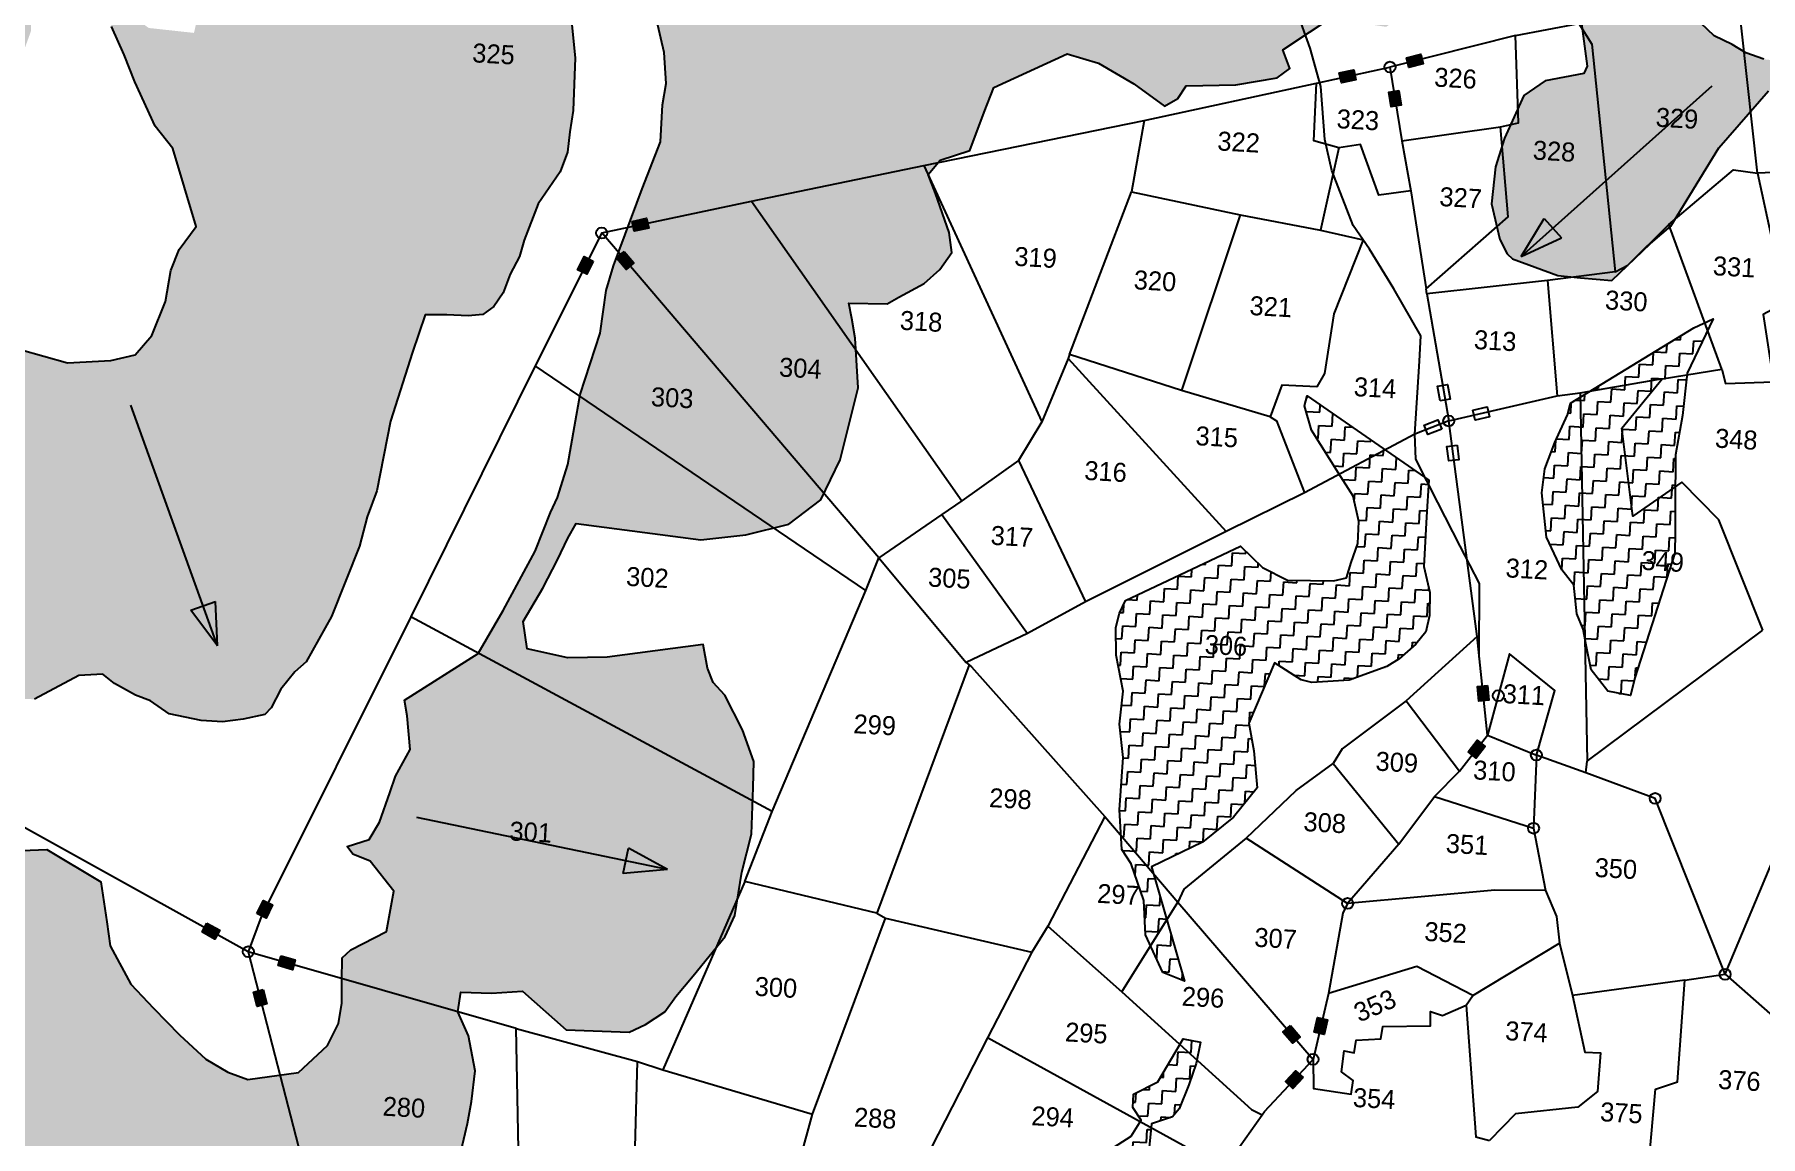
# Model space of a CAD drawing. Header units: metres. Extents: x 284570 to 287176, y 2012665 to 2015723.
# Drawn here: x 285456 to 286291, y 2014600 to 2015133 of the extents above; entities that cross this region are included whole.
import ezdxf
from ezdxf.enums import TextEntityAlignment as Align

# ---------------------------------------------------------------- set-up
doc = ezdxf.new("R2010")
doc.units = ezdxf.units.M
doc.header["$MEASUREMENT"] = 0
for name, color, linetype in [('LINE_WATER', 4, 'Continuous'), ('POLY_HATCH', 12, 'Continuous'), ('POLY_PARCEL', 6, 'Continuous'), ('SYM_ARROW', 1, 'Continuous'), ('SYM_STONE', 1, 'Continuous'), ('TEXT_PARCEL', 7, 'Continuous')]:
    doc.layers.add(name, color=color, linetype=linetype)
doc.styles.add('TEXT_MAP', font='')
doc.styles.get('TEXT_MAP').set_extended_font_data('Kruti Dev 050')
pattern_1 = [(0, (284403.845, 2012089.4384), (6.487765, 6.487765), [6.487765, -6.487765]), (90, (284410.333, 2012089.4384), (-6.487765, 6.487765), [6.487765, -6.487765])]

# ---------------------------------------------------------------- blocks, each defined once
blk = doc.blocks.new('STONE')
blk.add_circle((0, 0), 0.851)
blk = doc.blocks.new('STONESQUARE')
blk.add_lwpolyline([(-0.7, 0.48), (0.7, 0.48), (0.7, -0.48), (-0.7, -0.48)], close=True)
blk = doc.blocks.new('STONESQUAREFILLED')
blk.add_hatch(color=256).paths.add_polyline_path([(0.7, -0.48), (0.7, 0.48), (-0.7, 0.48), (-0.7, -0.48)])
blk.add_lwpolyline([(-0.7, 0.48), (0.7, 0.48), (0.7, -0.48), (-0.7, -0.48)], close=True)
blk = doc.blocks.new('ARROWASPECT')
h = blk.add_hatch(color=256)
h.paths.add_polyline_path([(2.85, -2.85), (3.72, -1.98), (0, 0)])
h.paths.add_polyline_path([(0, 0), (1.98, -3.72), (2.85, -2.85)])
for points in [[(0, 0), (17.15, -17.15)], [(0, 0), (1.98, -3.72)], [(0, 0), (3.72, -1.98)], [(3.72, -1.98), (1.98, -3.72)]]:
    blk.add_lwpolyline(points)
blk = doc.blocks.new('6521')
at = {"layer": 'POLY_HATCH'}
h = blk.add_hatch(dxfattribs=at)
h.set_pattern_fill('ZIGZAG', color=256, scale=51.90212, style=0)
h.set_pattern_definition(pattern_1)
h.paths.add_polyline_path([(285444.81, 2014803.69), (285450.69, 2014799.57), (285461.28, 2014794.28), (285468.92, 2014791.93), (285478.34, 2014786.05), (285494.22, 2014783.7), (285504.8, 2014783.7), (285514.8, 2014785.46), (285525.39, 2014788.4), (285528.33, 2014791.93), (285532.45, 2014801.33), (285538.92, 2014810.15), (285544.21, 2014815.44), (285555.39, 2014838.37), (285567.15, 2014873.63), (285570.09, 2014888.33), (285574.21, 2014901.26), (285578.92, 2014935.94), (285587.8, 2014970.29), (285593.09, 2014989.1), (285603.68, 2014989.69), (285614.27, 2014989.69), (285621.32, 2014990.87), (285626.62, 2014994.98), (285630.74, 2015002.04), (285633.68, 2015011.44), (285637.79, 2015020.26), (285639.56, 2015028.49), (285645.44, 2015046.71), (285655.45, 2015062.9), (285658.39, 2015072.89), (285658.98, 2015082.88), (285660.15, 2015093.46), (285659.57, 2015119.33), (285656.62, 2015138.72), (285646.63, 2015154.59), (285623.69, 2015173.99), (285591.92, 2015188.1), (285574.28, 2015192.21), (285556.04, 2015195.74), (285566.63, 2015209.53), (285571.33, 2015216), (285573.1, 2015221.29), (285578.39, 2015243.04), (285577.8, 2015248.91), (285573.1, 2015255.38), (285561.92, 2015265.96), (285537.22, 2015267.72), (285527.81, 2015270.07), (285530.16, 2015276.54), (285535.45, 2015283.59), (285539.57, 2015288.3), (285544.86, 2015297.11), (285546.04, 2015304.76), (285546.04, 2015312.98), (285546.63, 2015324.15), (285541.92, 2015332.38), (285522.95, 2015345.54), (285474.17, 2015304.51), (285477.65, 2015295.06), (285477.06, 2015286.83), (285476.47, 2015277.42), (285472.94, 2015252.15), (285473.53, 2015222.17), (285478.24, 2015220.99), (285485.88, 2015218.06), (285498.24, 2015208.06), (285502.35, 2015198.07), (285503.53, 2015186.31), (285505.29, 2015176.32), (285507.65, 2015159.28), (285501.76, 2015149.28), (285488.82, 2015150.46), (285476.47, 2015147.52), (285471.77, 2015121.07), (285449.42, 2015122.24), (285441.18, 2015127.53), (285434.12, 2015143.99), (285427.65, 2015157.51), (285427.06, 2015167.5), (285427.06, 2015173.38), (285428.24, 2015179.85), (285431.11, 2015201.51), (285426.4, 2015216.2), (285419.35, 2015227.96), (285414.05, 2015233.25), (285388.17, 2015209.74), (285377.58, 2015199.75), (285367, 2015187.4), (285357, 2015165.07), (285351.12, 2015150.96), (285345.23, 2015131.56), (285324.06, 2015109.81), (285304.06, 2015102.76), (285268.77, 2015102.17), (285277.59, 2015072.78), (285290.53, 2015055.73), (285305.24, 2015046.92), (285322.88, 2015045.74), (285331.71, 2015046.33), (285348.18, 2015046.92), (285361.7, 2015046.92), (285370.53, 2015053.97), (285379.35, 2015072.19), (285380.53, 2015083.95), (285384.06, 2015089.24), (285386.41, 2015099.82), (285391.7, 2015117.45), (285390.53, 2015135.09), (285388.17, 2015152.13), (285393.47, 2015155.07), (285398.17, 2015158.6), (285402.29, 2015165.07), (285403.47, 2015174.47), (285403.47, 2015183.88), (285404.64, 2015193.28), (285411.11, 2015193.87), (285415.82, 2015189.75), (285415.23, 2015176.23), (285416.99, 2015163.89), (285420.52, 2015148.61), (285431.13, 2015121.91), (285438.18, 2015108.39), (285444.07, 2015095.45), (285455.24, 2015074.29), (285464.65, 2015063.71), (285478.18, 2015026.09), (285470.53, 2015014.34), (285467, 2015003.76), (285465.24, 2014988.48), (285459.36, 2014971.43), (285451.71, 2014961.44), (285439.95, 2014957.91), (285418.77, 2014955.56), (285395.25, 2014960.85), (285375.25, 2014966.14), (285353.48, 2014968.49), (285308.64, 2014965.56), (285291.58, 2014956.75), (285286.88, 2014950.87), (285279.82, 2014947.34), (285269.23, 2014949.69), (285259.82, 2014952.04), (285232.76, 2014956.16), (285206.88, 2014959.69), (285198.06, 2014964.39), (285190.41, 2014971.44), (285173.94, 2014993.19), (285156.89, 2015007.89), (285152.77, 2015021.99), (285153.2, 2015039.02), (285145.17, 2015033.83), (285120.53, 2015020.42), (285005.59, 2014971), (284996.22, 2014942.67), (284987.84, 2014915.29), (284985.56, 2014903.88), (284987.84, 2014884.87), (284993.17, 2014873.46), (285007.63, 2014855.21), (285014.94, 2014846.45), (285014.48, 2014841.39), (285020, 2014835.41), (285032.9, 2014828.96), (285049.01, 2014824.82), (285057.3, 2014822.52), (285049.93, 2014788.01), (285039.8, 2014789.39), (285026.45, 2014792.15), (285014.02, 2014798.59), (285002.97, 2014804.12), (284985.93, 2014810.1), (284972.58, 2014819.3), (284960.61, 2014830.34), (284956.46, 2014838.63), (284953.24, 2014847.37), (284943.57, 2014857.95), (284938.97, 2014869), (284928.38, 2014892), (284928.24, 2014912.9), (284928.24, 2014921.64), (284927.78, 2014929), (284931, 2014935.91), (284933.68, 2014941.89), (284877.69, 2014919.34), (284875.75, 2014901.4), (284859.18, 2014867.35), (284851.81, 2014860.44), (284856.87, 2014852.62), (284862.86, 2014843.42), (284873.45, 2014825.93), (284879.43, 2014813.51), (284902.97, 2014796.24), (284917.71, 2014786.12), (284955.92, 2014765.87), (284972.96, 2014764.03), (285001.97, 2014765.87), (285023.15, 2014770.47), (285031.89, 2014770.93), (284992.76, 2014740.56), (284983.55, 2014730.44), (284972.04, 2014727.22), (284959.15, 2014719.86), (284940.27, 2014709.28), (284929.68, 2014707.89), (284914.94, 2014707.89), (284906.66, 2014713.42), (284899.29, 2014715.72), (284893.76, 2014718.02), (284886.4, 2014726.76), (284881.33, 2014736.42), (284875.81, 2014743.79), (284869.82, 2014757.13), (284868.44, 2014768.17), (284867.98, 2014778.76), (284855.09, 2014788.42), (284830.68, 2014805.44), (284822.86, 2014809.58), (284820.55, 2014814.65), (284820.55, 2014823.85), (284812.27, 2014833.05), (284798.91, 2014848.24), (284795.23, 2014861.12), (284784.64, 2014873.54), (284780.68, 2014880.19), (284733.55, 2014860.41), (284732.91, 2014848.7), (284734.29, 2014836.28), (284746.72, 2014816.03), (284760.08, 2014798.55), (284771.59, 2014789.8), (284776.19, 2014774.16), (284788.62, 2014768.18), (284815.33, 2014758.51), (284825.46, 2014757.13), (284834.21, 2014757.59), (284855.39, 2014760.81), (284865.06, 2014738.73), (284867.36, 2014732.75), (284864.6, 2014723.08), (284860.45, 2014718.48), (284853.09, 2014710.66), (284849.4, 2014706.98), (284850.32, 2014686.73), (284856.31, 2014672.93), (284873.34, 2014649), (284889.92, 2014638.42), (284914.94, 2014637.31), (284925.53, 2014640.07), (284940.26, 2014642.83), (284955.45, 2014648.81), (284966.5, 2014658.01), (284974.33, 2014664.92), (284981.7, 2014672.74), (284991.37, 2014681.02), (284999.2, 2014689.76), (284989.99, 2014661.7), (284981.7, 2014640.99), (284983.54, 2014627.19), (284980.32, 2014611.54), (284979.4, 2014601.88), (284985.84, 2014592.22), (284988.14, 2014580.71), (284988.61, 2014565.99), (284989.99, 2014558.17), (284996.89, 2014552.64), (285019.45, 2014549.42), (285029.12, 2014550.34), (285039.25, 2014550.34), (285049.72, 2014564.47), (285077.74, 2014566.96), (285111.37, 2014565.72), (285107.63, 2014553.89), (285104.52, 2014547.05), (285116.35, 2014553.27), (285125.07, 2014561.36), (285129.43, 2014567.58), (285131.92, 2014578.16), (285124.45, 2014578.78), (285108.88, 2014578.16), (285097.05, 2014578.78), (285075.88, 2014581.9), (285057.2, 2014591.85), (285034.78, 2014611.77), (285024.19, 2014629.81), (285024.82, 2014639.77), (285023.57, 2014651.59), (285029.17, 2014661.55), (285034.78, 2014667.15), (285073.28, 2014672.98), (285093.83, 2014665.51), (285118.74, 2014660.53), (285136.18, 2014662.4), (285156.73, 2014667.38), (285169.8, 2014671.73), (285179.14, 2014678.58), (285190.35, 2014687.29), (285200.31, 2014695.38), (285209.03, 2014702.23), (285219.62, 2014711.56), (285216.71, 2014687.46), (285216.28, 2014674.25), (285214.63, 2014651.38), (285214.63, 2014637.32), (285214.63, 2014629.64), (285220.18, 2014616.43), (285238.94, 2014599.38), (285255.58, 2014579.77), (285272.64, 2014563.14), (285305.49, 2014564), (285351.13, 2014586.16), (285380.98, 2014616), (285395.06, 2014633.48), (285398.05, 2014593.84), (285398.47, 2014578.49), (285401.88, 2014567.83), (285405.72, 2014545.67), (285430.46, 2014511.14), (285456.77, 2014503.03), (285474.69, 2014506.76), (285495.59, 2014509.75), (285505.29, 2014511.99), (285503.05, 2014501.54), (285496.34, 2014481.4), (285491.86, 2014456.78), (285497.08, 2014434.41), (285504.55, 2014420.23), (285521.72, 2014400.84), (285532.17, 2014395.62), (285532.17, 2014382.19), (285525.98, 2014376.01), (285513.51, 2014370.25), (285501.56, 2014369.51), (285493.35, 2014368.76), (285477.68, 2014372.49), (285467.22, 2014390.39), (285462, 2014400.09), (285460.51, 2014412.03), (285458.27, 2014421.72), (285455.28, 2014426.2), (285449.31, 2014451.56), (285446.32, 2014466.48), (285418.71, 2014477.67), (285381.38, 2014486.62), (285369.44, 2014495.57), (285362.72, 2014513.48), (285361.23, 2014528.4), (285362.72, 2014535.11), (285362.72, 2014541.08), (285362.72, 2014548.54), (285356.75, 2014545.55), (285353.76, 2014532.87), (285353.02, 2014524.67), (285353.02, 2014516.46), (285353.41, 2014496.69), (285353.82, 2014488.07), (285355.47, 2014481.09), (285346.02, 2014475.76), (285334.53, 2014472.48), (285324.26, 2014479.04), (285312.36, 2014499.15), (285302.1, 2014517.2), (285295.12, 2014534.84), (285272.95, 2014522.12), (285254.06, 2014518.84), (285240.1, 2014519.66), (285219.98, 2014523.35), (285208.08, 2014534.43), (285196.17, 2014558.64), (285191.66, 2014582.43), (285169.49, 2014581.2), (285156.35, 2014570.13), (285153.31, 2014556.85), (285148.26, 2014554.09), (285145.04, 2014527.47), (285141.83, 2014503.14), (285144.58, 2014479.73), (285146.42, 2014470.09), (285158.82, 2014465.95), (285171.23, 2014441.62), (285174.9, 2014431.07), (285167.72, 2014414.84), (285161.75, 2014407.04), (285160.83, 2014401.99), (285163.13, 2014395.1), (285168.64, 2014387.76), (285192.07, 2014378.58), (285203.1, 2014379.95), (285214.12, 2014383.63), (285221.01, 2014388.22), (285227.9, 2014395.1), (285235.71, 2014401.99), (285244.44, 2014410.71), (285250.87, 2014420.35), (285258.68, 2014445.6), (285293.59, 2014473.14), (285298.18, 2014435.04), (285303.24, 2014428.61), (285304.62, 2014421.27), (285313.34, 2014404.74), (285324.83, 2014386.38), (285351.47, 2014367.56), (285360.2, 2014368.02), (285377.2, 2014374.9), (285384.55, 2014379.03), (285399.25, 2014388.68), (285415.78, 2014402.91), (285423.75, 2014410.22), (285426.96, 2014390.02), (285431.56, 2014370.28), (285436.15, 2014361.56), (285439.83, 2014341.82), (285443.04, 2014335.85), (285452.69, 2014329.88), (285473.82, 2014328.5), (285482.55, 2014322.08), (285493.22, 2014324.22), (285515.27, 2014328.35), (285512.06, 2014312.74), (285507.46, 2014301.73), (285502.41, 2014293), (285502.87, 2014279.69), (285506.54, 2014259.95), (285502.41, 2014249.39), (285509.76, 2014248.02), (285529.05, 2014233.79), (285546.97, 2014223.69), (285563.57, 2014207.48), (285575.97, 2014204.73), (285584.7, 2014194.63), (285600.32, 2014193.25), (285602.16, 2014198.76), (285585.62, 2014209.32), (285598.94, 2014235.95), (285605.83, 2014233.65), (285624.66, 2014218.96), (285620.07, 2014240.08), (285618.69, 2014251.1), (285616.4, 2014261.19), (285611.8, 2014269), (285604.91, 2014278.64), (285594.35, 2014293.79), (285587.46, 2014311.69), (285583.78, 2014333.73), (285584.24, 2014345.66), (285582.86, 2014360.35), (285570.43, 2014364.34), (285558.94, 2014371.68), (285555.27, 2014375.36), (285559.86, 2014390.05), (285577.78, 2014391.88), (285597.53, 2014399.69), (285601.2, 2014405.65), (285586.04, 2014420.34), (285589.26, 2014429.07), (285574.1, 2014436.41), (285565.83, 2014442.38), (285562.62, 2014448.81), (285561.24, 2014452.48), (285552.51, 2014454.77), (285545.62, 2014457.99), (285542.86, 2014478.19), (285540.57, 2014489.2), (285538.73, 2014501.6), (285539.65, 2014506.19), (285538.71, 2014533.54), (285546.52, 2014540.43), (285552.49, 2014545.93), (285556.62, 2014550.53), (285573.16, 2014546.85), (285593.37, 2014548.69), (285619.1, 2014554.66), (285632.88, 2014574.86), (285636.09, 2014593.22), (285637.47, 2014604.24), (285638.39, 2014619.38), (285634.25, 2014636.37), (285628.28, 2014647.85), (285629.2, 2014657.49), (285644.36, 2014657.95), (285659.52, 2014659.78), (285682.03, 2014641.88), (285712.96, 2014642.57), (285720.77, 2014646.7), (285729.96, 2014653.58), (285735.01, 2014661.39), (285742.82, 2014671.95), (285757.52, 2014692.15), (285761.66, 2014702.7), (285763.95, 2014724.28), (285767.63, 2014743.1), (285767.17, 2014766.05), (285766.71, 2014778.91), (285760.28, 2014794.06), (285750.63, 2014810.58), (285744.66, 2014816.55), (285741.44, 2014823.44), (285738.69, 2014834.91), (285691.84, 2014826.03), (285672.54, 2014824.65), (285652.33, 2014827.86), (285649.57, 2014841.18), (285658.3, 2014858.16), (285664.73, 2014872.39), (285669.33, 2014883.41), (285673, 2014890.76), (285734.59, 2014886.16), (285756.64, 2014889.83), (285777.31, 2014896.26), (285792.47, 2014909.11), (285800.74, 2014929.31), (285807.63, 2014965.12), (285804.87, 2014989.45), (285802.57, 2014999.09), (285800.74, 2015006.43), (285819.65, 2015007.16), (285825.16, 2015010.83), (285837.11, 2015018.18), (285844.46, 2015025.52), (285849.97, 2015034.25), (285848.13, 2015043.89), (285840.32, 2015062.71), (285836.19, 2015071.89), (285841.7, 2015079.23), (285855.94, 2015084.74), (285861.91, 2015104.02), (285866.05, 2015116.42), (285901.05, 2015134.83), (285916.67, 2015131.15), (285934.58, 2015121.97), (285950.2, 2015111.87), (285956.63, 2015116), (285960.31, 2015122.43), (285984.65, 2015124.27), (286004.87, 2015128.86), (286010.84, 2015133.91), (286006.84, 2015142.73), (286032.1, 2015161.55), (286046.8, 2015157.88), (286056.91, 2015156.96), (286062.42, 2015161.09), (286072.53, 2015162.01), (286086.31, 2015162.93), (286096.42, 2015175.33), (286138.3, 2015184.95), (286147.49, 2015176.69), (286150.71, 2015174.85), (286156.68, 2015143.18), (286155.3, 2015139.5), (286136.47, 2015134.91), (286126.36, 2015127.11), (286118.09, 2015105.53), (286114.42, 2015091.3), (286113.5, 2015072.94), (286118.52, 2015055.67), (286122.65, 2015048.78), (286125.41, 2015046.49), (286148.05, 2015039.68), (286159.22, 2015039.15), (286174.64, 2015038.62), (286192.68, 2015057.92), (286202.25, 2015066.95), (286223.53, 2015106.81), (286246.39, 2015136.04), (286258.09, 2015139.23), (286266.6, 2015149.33), (286274.58, 2015157.3), (286284.15, 2015162.62), (286295.32, 2015165.81), (286279.36, 2015169.53), (286268.2, 2015166.34), (286262.35, 2015159.43), (286257.03, 2015154.11), (286252.24, 2015150.92), (286243.2, 2015151.46), (286234.16, 2015154.11), (286227.25, 2015157.83), (286218.21, 2015161.55), (286211.29, 2015167.4), (286207.57, 2015172.18), (286206.51, 2015192.38), (286189.49, 2015189.72), (286176.19, 2015192.38), (286161.84, 2015197.16), (286145.88, 2015204.07), (286139.5, 2015213.1), (286134.18, 2015232.77), (286108.66, 2015239.68), (286082.07, 2015241.8), (286073.56, 2015248.18), (286073.02, 2015252.43), (286062.25, 2015266.61), (286060.65, 2015279.37), (286059.05, 2015292.65), (286064.37, 2015303.28), (286064.9, 2015309.66), (286055.86, 2015348.46), (286028.21, 2015354.83), (286012.79, 2015362.81), (286001.09, 2015369.71), (285994.17, 2015384.06), (285990.45, 2015398.41), (285990.98, 2015414.89), (285989.92, 2015423.92), (285970.14, 2015444.92), (285971.2, 2015452.89), (285973.86, 2015465.64), (285978.12, 2015471.49), (285985.56, 2015476.27), (286000.45, 2015491.15), (285996.2, 2015506.04), (285987.16, 2015524.64), (285979.74, 2015540.69), (285843.15, 2015500.6), (285812.19, 2015478.3), (285814.94, 2015474.22), (285812, 2015465.99), (285799.65, 2015445.42), (285776.71, 2015411.33), (285752.01, 2015385.46), (285714.85, 2015356.97), (285710.73, 2015345.21), (285720.73, 2015339.33), (285722.5, 2015315.23), (285717.2, 2015309.94), (285725.44, 2015304.65), (285720.15, 2015285.84), (285712.5, 2015283.49), (285699.56, 2015288.2), (285684.85, 2015293.49), (285678.38, 2015289.96), (285664.27, 2015270.56), (285651.92, 2015251.75), (285647.8, 2015238.23), (285646.11, 2015212.06), (285656.11, 2015199.72), (285663.75, 2015183.85), (285677.28, 2015176.21), (285692.57, 2015155.04), (285698.46, 2015140.35), (285703.16, 2015124.48), (285704.93, 2015109.2), (285703.75, 2015098.62), (285703.75, 2015080.39), (285696.1, 2015056.88), (285684.23, 2015018.31), (285681.29, 2015005.97), (285679.53, 2014984.81), (285671.29, 2014954.24), (285669.53, 2014938.37), (285667.17, 2014919.56), (285663.06, 2014903.11), (285660.12, 2014895.46), (285653.65, 2014876.07), (285639.53, 2014846.09), (285628.35, 2014824.34), (285593.52, 2014799.31), (285595.29, 2014791.66), (285597.64, 2014775.21), (285591.17, 2014761.69), (285588.82, 2014753.46), (285584.7, 2014738.76), (285580, 2014729.95), (285569.41, 2014725.83), (285572.35, 2014722.3), (285581.17, 2014719.37), (285593.52, 2014705.26), (285591.17, 2014685.27), (285574.11, 2014675.28), (285570, 2014671.17), (285570.59, 2014660), (285571.17, 2014648.83), (285570, 2014638.84), (285565.29, 2014627.67), (285551.76, 2014613.56), (285527.06, 2014608.86), (285517.06, 2014611.8), (285505.88, 2014617.68), (285492.36, 2014628.84), (285478.83, 2014641.19), (285467.06, 2014652.36), (285455.89, 2014670.58), (285453.54, 2014682.33), (285449.42, 2014701.73), (285422.09, 2014716.12), (285397.38, 2014713.77), (285373.85, 2014712.59), (285344.45, 2014717.3), (285333.27, 2014722.59), (285326.8, 2014730.23), (285304.45, 2014757.86), (285296.21, 2014764.32), (285276.8, 2014791.95), (285274.45, 2014806.06), (285278.57, 2014812.52), (285282.69, 2014819.57), (285278.57, 2014822.51), (285265.63, 2014817.22), (285249.75, 2014813.11), (285237.39, 2014806.06), (285213.87, 2014800.76), (285189.16, 2014797.83), (285163.28, 2014790.77), (285133.29, 2014791.36), (285105.64, 2014795.47), (285087.99, 2014801.35), (285090.94, 2014810.17), (285104.46, 2014811.93), (285114.46, 2014812.52), (285131.52, 2014812.52), (285141.52, 2014813.11), (285150.34, 2014816.64), (285163.87, 2014817.22), (285182.11, 2014817.81), (285205.63, 2014828.98), (285229.16, 2014840.15), (285239.75, 2014848.38), (285253.86, 2014861.31), (285269.16, 2014873.65), (285280.33, 2014885.41), (285292.1, 2014890.11), (285297.39, 2014887.17), (285302.1, 2014878.94), (285303.27, 2014872.48), (285311.29, 2014848.36), (285324.23, 2014827.79), (285341.29, 2014807.21), (285362.46, 2014794.28), (285382.46, 2014788.4), (285411.87, 2014789.58), (285433.05, 2014802.51)])
h.paths.add_polyline_path([(285887.36, 2015164.15), (285894.67, 2015183.77), (285909.27, 2015186.05), (285922.97, 2015197.91), (285931.64, 2015218.44), (285934.84, 2015221.64), (285930.73, 2015238.97), (285934.38, 2015252.2), (285930.75, 2015263.39), (285911.12, 2015283.92), (285912.94, 2015299.89), (285913.86, 2015306.28), (285914.31, 2015314.49), (285917.05, 2015319.05), (285928.47, 2015322.7), (285944.44, 2015311.75), (285947.21, 2015305.75), (285953.6, 2015303.47), (285962.28, 2015301.64), (285968.21, 2015307.57), (285973.69, 2015314.41), (285977.8, 2015317.61), (285990.58, 2015307.57), (285997.89, 2015301.64), (286010.21, 2015297.99), (286020.71, 2015297.53), (286027.56, 2015300.27), (286033.95, 2015303.47), (286034.86, 2015285.22), (286022.08, 2015270.62), (286018.43, 2015256.93), (286017.97, 2015238.68), (286017.97, 2015228.65), (285990.58, 2015226.82), (285985.1, 2015214.5), (285922.06, 2015166.89), (285913.38, 2015165.52), (285896.04, 2015164.15)], flags=16)
h = blk.add_hatch(dxfattribs=at)
h.set_pattern_fill('ZIGZAG', color=256, scale=51.90212, style=0)
h.set_pattern_definition(pattern_1)
h.paths.add_polyline_path([(286212, 2014930.47), (286210.84, 2014954.83), (286213.16, 2014974.39), (286214.32, 2014995.26), (286225.54, 2015022.71), (286216.26, 2015017.69), (286157.82, 2014977.28), (286156.66, 2014971.48), (286151.24, 2014957.56), (286146.99, 2014944.42), (286146.21, 2014932.43), (286148.15, 2014920.06), (286149.7, 2014910.78), (286158.21, 2014895.32), (286164.4, 2014887.97), (286166.72, 2014874.05), (286170.2, 2014866.71), (286172.13, 2014858.97), (286175.23, 2014846.99), (286184.13, 2014836.94), (286195.35, 2014835.39), (286196.9, 2014844.24), (286213.17, 2014906.5), (286212.78, 2014916.94)])
h = blk.add_hatch(dxfattribs=at)
h.set_pattern_fill('ZIGZAG', color=256, scale=51.90212, style=0)
h.set_pattern_definition(pattern_1)
h.paths.add_polyline_path([(286019.58, 2014841.71), (286033.16, 2014834.02), (286038.59, 2014833.11), (286056.8, 2014835.25), (286074.9, 2014842.93), (286080.79, 2014847), (286088.48, 2014854.69), (286093.01, 2014861.03), (286094.36, 2014869.17), (286093.91, 2014880.47), (286090.29, 2014893.14), (286090.29, 2014917.56), (286090.29, 2014935.65), (286028.29, 2014973.64), (286027.35, 2014968.6), (286031.42, 2014956.84), (286045.91, 2014936.49), (286053.6, 2014925.63), (286058.8, 2014908.09), (286054.51, 2014893.07), (286052.33, 2014883.81), (286023.73, 2014882.67), (286011.06, 2014888.1), (285999.74, 2014898.05), (285944.83, 2014868.14), (285942.12, 2014861.81), (285940.76, 2014854.57), (285941.67, 2014841), (285946.2, 2014823.53), (285945.3, 2014807.25), (285948.01, 2014790.97), (285947.56, 2014765.19), (285949.82, 2014745.74), (285954.8, 2014738.96), (285962.04, 2014721.32), (285963.85, 2014704.59), (285973.36, 2014686.49), (285984.28, 2014682.96), (285979.3, 2014696.98), (285964.82, 2014738.13), (285989.26, 2014751.7), (286003.74, 2014764.82), (286014.6, 2014779.74), (286011.89, 2014797.84), (286008.72, 2014811.4)])
h = blk.add_hatch(dxfattribs=at)
h.set_pattern_fill('ZIGZAG', color=256, scale=51.90212, style=0)
h.set_pattern_definition(pattern_1)
h.paths.add_polyline_path([(285866.34, 2014430.58), (285870.9, 2014410.31), (285869.38, 2014401.18), (285861.77, 2014395.1), (285839.45, 2014389.52), (285849.09, 2014388), (285879.02, 2014384.45), (285884.92, 2014372.61), (285890.92, 2014367.62), (285894.92, 2014355.88), (285896.41, 2014349.14), (285895.41, 2014339.9), (285891.42, 2014336.15), (285884.92, 2014332.41), (285877.42, 2014329.66), (285864.18, 2014329.41), (285867.93, 2014326.41), (285872.43, 2014323.92), (285881.67, 2014321.17), (285900.76, 2014301.13), (285904.86, 2014298.26), (285911.42, 2014292.94), (285917.16, 2014288.43), (285921.26, 2014281.06), (285920.44, 2014275.73), (285913.88, 2014268.36), (285898.3, 2014260.17), (285903.42, 2014254.91), (285915.09, 2014257.45), (285923.71, 2014263.03), (285928.78, 2014268.6), (285930.81, 2014274.68), (285932.33, 2014281.27), (285929.8, 2014290.4), (285914.58, 2014302.06), (285907.48, 2014313.72), (285920.13, 2014321.06), (285925.2, 2014324.1), (285929.77, 2014327.65), (285935.35, 2014331.7), (285939.41, 2014337.28), (285935.86, 2014346.91), (285921.65, 2014367.69), (285910.49, 2014377.83), (285896.8, 2014392.02), (285900.35, 2014397.6), (285901.36, 2014414.84), (285895.78, 2014432.58), (285894.26, 2014455.39), (285880.57, 2014480.73), (285918.61, 2014497.46), (285921.65, 2014498.48), (285925.2, 2014503.55), (285932.81, 2014513.18), (285937.38, 2014521.29), (285939.91, 2014529.9), (285939.41, 2014538.52), (285933.9, 2014557.66), (285919.7, 2014577.94), (285944.05, 2014581.99), (285952.16, 2014583.52), (285961.8, 2014585.04), (285965.86, 2014588.08), (285968.9, 2014591.63), (285971.44, 2014600.24), (285971.94, 2014611.9), (285982.09, 2014615.96), (285985.13, 2014620.01), (285989.19, 2014632.18), (285992.23, 2014642.82), (285993.76, 2014653.47), (285985.13, 2014654.48), (285982.09, 2014648.4), (285973.97, 2014632.69), (285962.31, 2014626.1), (285962.31, 2014619.51), (285966.87, 2014613.42), (285962.31, 2014605.31), (285946.08, 2014593.65), (285929.34, 2014586.56), (285908.54, 2014585.04), (285863.28, 2014581.97), (285850.61, 2014583.67), (285859.24, 2014566.44), (285867.35, 2014546.67), (285871.41, 2014533.49), (285848.08, 2014510.17), (285833.37, 2014505.61), (285821.19, 2014505.1), (285817.64, 2014502.56), (285822.21, 2014494.96), (285831.84, 2014481.78), (285851.12, 2014455.93), (285853.15, 2014445.79)])
at = {"layer": 'LINE_WATER'}
blk.add_lwpolyline([(286120.04, 2014849.92), (286118.11, 2014886.28), (286107.51, 2014904.1), (286095.46, 2014924.81), (286083.4, 2014945.53), (286082.29, 2014957.75), (286082.44, 2014993.7), (286082.44, 2015006.22), (286067.93, 2015028.57), (286054.91, 2015047.36), (286046.24, 2015058.44), (286034.19, 2015084.93), (286029.85, 2015099.87), (286026.47, 2015125.88), (286020.19, 2015144.41), (286012.47, 2015162.72)], dxfattribs=at)
at = {"layer": 'POLY_HATCH'}
for points in [[(285632.88, 2014574.86), (285636.09, 2014593.22), (285637.47, 2014604.24), (285638.39, 2014619.38), (285634.25, 2014636.37), (285628.28, 2014647.85), (285629.2, 2014657.49), (285644.36, 2014657.95), (285659.52, 2014659.78), (285682.03, 2014641.88), (285712.96, 2014642.57), (285720.77, 2014646.7), (285729.96, 2014653.58), (285735.01, 2014661.39), (285742.82, 2014671.95), (285757.52, 2014692.15), (285761.66, 2014702.7), (285763.95, 2014724.28), (285767.63, 2014743.1), (285767.17, 2014766.05), (285766.71, 2014778.91), (285760.28, 2014794.06), (285750.63, 2014810.58), (285744.66, 2014816.55), (285741.44, 2014823.44), (285738.69, 2014834.91), (285691.84, 2014826.03), (285672.54, 2014824.65), (285652.33, 2014827.86), (285649.57, 2014841.18), (285658.3, 2014858.16), (285664.73, 2014872.39), (285669.33, 2014883.41), (285673, 2014890.76), (285734.59, 2014886.16), (285756.64, 2014889.83), (285777.31, 2014896.26), (285792.47, 2014909.11), (285800.74, 2014929.31), (285807.63, 2014965.12), (285804.87, 2014989.45), (285802.57, 2014999.09), (285800.74, 2015006.43), (285819.65, 2015007.16), (285825.16, 2015010.83), (285837.11, 2015018.18), (285844.46, 2015025.52), (285849.97, 2015034.25), (285848.13, 2015043.89), (285840.32, 2015062.71), (285836.19, 2015071.89), (285841.7, 2015079.23), (285855.94, 2015084.74), (285861.91, 2015104.02), (285866.05, 2015116.42), (285901.05, 2015134.83), (285916.67, 2015131.15), (285934.58, 2015121.97), (285950.2, 2015111.87), (285956.63, 2015116), (285960.31, 2015122.43), (285984.65, 2015124.27), (286004.87, 2015128.86), (286010.84, 2015133.91), (286006.84, 2015142.73), (286032.1, 2015161.55)], [(286150.71, 2015174.85), (286156.68, 2015143.18), (286155.3, 2015139.5), (286136.47, 2015134.91), (286126.36, 2015127.11), (286118.09, 2015105.53), (286114.42, 2015091.3), (286113.5, 2015072.94), (286118.52, 2015055.67), (286122.65, 2015048.78), (286125.41, 2015046.49), (286148.05, 2015039.68), (286159.22, 2015039.15), (286174.64, 2015038.62), (286192.68, 2015057.92), (286202.25, 2015066.95), (286223.53, 2015106.81), (286246.39, 2015136.04)], [(286243.2, 2015151.46), (286234.16, 2015154.11), (286227.25, 2015157.83), (286218.21, 2015161.55), (286211.29, 2015167.4)], [(285656.62, 2015138.72), (285659.57, 2015119.33), (285660.15, 2015093.46), (285658.98, 2015082.88), (285658.39, 2015072.89), (285655.45, 2015062.9), (285645.44, 2015046.71), (285639.56, 2015028.49), (285637.79, 2015020.26), (285633.68, 2015011.44), (285630.74, 2015002.04), (285626.62, 2014994.98), (285621.32, 2014990.87), (285614.27, 2014989.69), (285603.68, 2014989.69), (285593.09, 2014989.1), (285587.8, 2014970.29), (285578.92, 2014935.94), (285574.21, 2014901.26), (285570.09, 2014888.33), (285567.15, 2014873.63), (285555.39, 2014838.37), (285544.21, 2014815.44), (285538.92, 2014810.15), (285532.45, 2014801.33), (285528.33, 2014791.93), (285525.39, 2014788.4), (285514.8, 2014785.46), (285504.8, 2014783.7), (285494.22, 2014783.7), (285478.34, 2014786.05), (285468.92, 2014791.93), (285461.28, 2014794.28), (285450.69, 2014799.57), (285444.81, 2014803.69), (285433.05, 2014802.51), (285411.87, 2014789.58)], [(285397.38, 2014713.77), (285422.09, 2014716.12), (285449.42, 2014701.73), (285453.54, 2014682.33), (285455.89, 2014670.58), (285467.06, 2014652.36), (285478.83, 2014641.19), (285492.36, 2014628.84), (285505.88, 2014617.68), (285517.06, 2014611.8), (285527.06, 2014608.86), (285551.76, 2014613.56), (285565.29, 2014627.67), (285570, 2014638.84), (285571.17, 2014648.83), (285570.59, 2014660), (285570, 2014671.17), (285574.11, 2014675.28), (285591.17, 2014685.27), (285593.52, 2014705.26), (285581.17, 2014719.37), (285572.35, 2014722.3), (285569.41, 2014725.83), (285580, 2014729.95), (285584.7, 2014738.76), (285588.82, 2014753.46), (285591.17, 2014761.69), (285597.64, 2014775.21), (285595.29, 2014791.66), (285593.52, 2014799.31), (285628.35, 2014824.34), (285639.53, 2014846.09), (285653.65, 2014876.07), (285660.12, 2014895.46), (285663.06, 2014903.11), (285667.17, 2014919.56), (285669.53, 2014938.37), (285671.29, 2014954.24), (285679.53, 2014984.81), (285681.29, 2015005.97), (285684.23, 2015018.31), (285696.1, 2015056.88), (285703.75, 2015080.39), (285703.75, 2015098.62), (285704.93, 2015109.2), (285703.16, 2015124.48), (285698.46, 2015140.35)], [(285395.25, 2014960.85), (285418.77, 2014955.56), (285439.95, 2014957.91), (285451.71, 2014961.44), (285459.36, 2014971.43), (285465.24, 2014988.48), (285467, 2015003.76), (285470.53, 2015014.34), (285478.18, 2015026.09), (285464.65, 2015063.71), (285455.24, 2015074.29), (285444.07, 2015095.45), (285438.18, 2015108.39), (285431.13, 2015121.91)], [(286196.9, 2014844.24), (286195.35, 2014835.39), (286184.13, 2014836.94), (286175.23, 2014846.99), (286172.13, 2014858.97), (286170.2, 2014866.71), (286166.72, 2014874.05), (286164.4, 2014887.97), (286158.21, 2014895.32), (286149.7, 2014910.78), (286148.15, 2014920.06), (286146.21, 2014932.43), (286146.99, 2014944.42), (286151.24, 2014957.56), (286156.66, 2014971.48), (286157.82, 2014977.28), (286216.26, 2015017.69), (286225.54, 2015022.71), (286214.32, 2014995.26), (286213.16, 2014974.39), (286210.84, 2014954.83), (286212, 2014930.47), (286212.78, 2014916.94), (286213.17, 2014906.5), (286196.9, 2014844.24)], [(285973.36, 2014686.49), (285963.85, 2014704.59), (285962.04, 2014721.32), (285954.8, 2014738.96), (285949.82, 2014745.74), (285947.56, 2014765.19), (285948.01, 2014790.97), (285945.3, 2014807.25), (285946.2, 2014823.53), (285941.67, 2014841), (285940.76, 2014854.57), (285942.12, 2014861.81), (285944.83, 2014868.14), (285999.74, 2014898.05), (286011.06, 2014888.1), (286023.73, 2014882.67), (286046.36, 2014883.57), (286052.7, 2014885.38), (286054.51, 2014893.07), (286057.22, 2014902.57), (286057.22, 2014913.42), (286053.6, 2014925.63), (286045.91, 2014936.49), (286031.42, 2014956.84), (286027.35, 2014968.6), (286028.29, 2014973.64), (286090.29, 2014935.65), (286090.29, 2014917.56), (286090.29, 2014893.14), (286093.91, 2014880.47), (286094.36, 2014869.17), (286093.01, 2014861.03), (286088.48, 2014854.69), (286080.79, 2014847), (286074.9, 2014842.93), (286056.8, 2014835.25), (286038.59, 2014833.11), (286033.16, 2014834.02), (286019.58, 2014841.71), (286008.72, 2014811.4), (286011.89, 2014797.84), (286014.6, 2014779.74), (286003.74, 2014764.82), (285989.26, 2014751.7), (285964.82, 2014738.13), (285979.3, 2014696.98), (285984.28, 2014682.96), (285973.36, 2014686.49)], [(285946.08, 2014593.65), (285962.31, 2014605.31), (285966.87, 2014613.42), (285962.31, 2014619.51), (285962.31, 2014626.1), (285973.97, 2014632.69), (285982.09, 2014648.4), (285985.13, 2014654.48), (285993.76, 2014653.47), (285992.23, 2014642.82), (285989.19, 2014632.18), (285985.13, 2014620.01), (285982.09, 2014615.96), (285971.94, 2014611.9), (285971.44, 2014600.24)]]:
    blk.add_lwpolyline(points, dxfattribs=at)
at = {"layer": 'POLY_PARCEL'}
for points in [[(286243.24, 2015095.38), (286227.99, 2015187)], [(286120.6, 2015156.22), (286151.35, 2015163.93)], [(286151.35, 2015163.93), (286158.43, 2015154.07), (286176.1, 2015042.92)], [(286120.6, 2015156.22), (286059.9, 2015137.3)], [(286115.86, 2015111), (286124.5, 2015113.5), (286120.6, 2015156.22)], [(286024.34, 2015127.45), (286059.9, 2015137.3)], [(286059.9, 2015137.3), (286067.7, 2015101.4)], [(285940.65, 2015104.26), (286024.34, 2015127.45)], [(286037.02, 2015096.3), (286024.58, 2015099), (286024.34, 2015127.45)], [(286347.06, 2015018.68), (286346.83, 2015120.69), (286306.56, 2015114.89), (286308.39, 2015108.8), (286281.84, 2015104.53), (286280.62, 2015099.04), (286243.24, 2015095.38)], [(286067.7, 2015101.4), (286115.86, 2015111)], [(286083.84, 2015029.46), (286121.99, 2015067.03), (286115.86, 2015111)], [(285833.73, 2015076.16), (285940.65, 2015104.26)], [(285940.65, 2015104.26), (285936.39, 2015068.95)], [(286037.02, 2015096.3), (286030.34, 2015055.4)], [(286073.5, 2015077.1), (286057.91, 2015074.04), (286047.6, 2015098.53), (286037.02, 2015096.3)], [(286067.7, 2015101.4), (286073.5, 2015077.1)], [(286201.14, 2015067.64), (286231.34, 2015096.3), (286243.24, 2015095.38)], [(286243.24, 2015095.38), (286260.63, 2015032.57), (286249.95, 2015026.17), (286256.87, 2014993.29)], [(286073.5, 2015077.1), (286083.84, 2015029.46)], [(285750.08, 2015053.8), (285833.73, 2015076.16)], [(285833.73, 2015076.16), (285898.76, 2014953.62)], [(285910.46, 2014987.3), (285936.39, 2015068.95)], [(285936.39, 2015068.95), (285990.46, 2015060.61)], [(285990.46, 2015060.61), (285966.53, 2014972.82)], [(285990.46, 2015060.61), (286030.34, 2015055.4)], [(286176.1, 2015042.92), (286182.2, 2015046.58), (286201.14, 2015067.64)], [(286231.24, 2014998.17), (286201.14, 2015067.64)], [(285677.46, 2015034.1), (285750.08, 2015053.8)], [(285750.08, 2015053.8), (285861.73, 2014912.55)], [(286030.34, 2015055.4), (286051.42, 2015051.82), (286039.21, 2015014.56), (286036.15, 2014985.06), (286032.81, 2014978.38), (286015.54, 2014978.11), (286010.81, 2014962.24)], [(286176.1, 2015042.92), (286143.15, 2015036.82)], [(285677.46, 2015034.1), (285648.5, 2014967.03)], [(285822.46, 2014882.21), (285677.46, 2015034.1)], [(286143.15, 2015036.82), (286084.19, 2015026.97)], [(286143.15, 2015036.82), (286151, 2014980.48)], [(286084.19, 2015026.97), (286083.84, 2015029.46)], [(286084.19, 2015026.97), (286098.52, 2014965.24)], [(286162.29, 2014982.62), (286200.73, 2014991.46), (286202.08, 2014991.76)], [(286258.47, 2014871.16), (286233.9, 2014924.16), (286214.58, 2014941.6), (286191.52, 2014923.54), (286183.72, 2014966.52), (286202.08, 2014991.76)], [(286202.08, 2014991.76), (286231.24, 2014998.17)], [(286231.24, 2014998.17), (286233.38, 2014991.15), (286256.87, 2014993.29)], [(285909.9, 2014985.35), (285898.76, 2014953.62)], [(285910.46, 2014987.3), (285909.9, 2014985.35)], [(285909.9, 2014985.35), (285992.21, 2014904.86)], [(285966.53, 2014972.82), (285910.46, 2014987.3)], [(286098.52, 2014965.24), (286151, 2014980.48)], [(286151, 2014980.48), (286162.29, 2014982.62)], [(286162.29, 2014982.62), (286175.88, 2014802.01)], [(285648.5, 2014967.03), (285594.35, 2014840.42)], [(285816.94, 2014865.83), (285648.5, 2014967.03)], [(286010.81, 2014962.24), (285966.53, 2014972.82)], [(286010.81, 2014962.24), (286013.87, 2014960.57), (286029.74, 2014925.9)], [(286082.29, 2014957.75), (286029.74, 2014925.9)], [(286098.52, 2014965.24), (286082.29, 2014957.75)], [(286118.35, 2014860.2), (286098.52, 2014965.24)], [(285898.76, 2014953.62), (285888.46, 2014933.87)], [(286249.48, 2014701.19), (286313.51, 2014881.78), (286335.19, 2014945.77)], [(285888.46, 2014933.87), (285861.73, 2014912.55)], [(285888.46, 2014933.87), (285925.25, 2014866.4)], [(286029.74, 2014925.9), (285992.21, 2014904.86)], [(285861.73, 2014912.55), (285852.26, 2014905.31)], [(285852.26, 2014905.31), (285822.46, 2014882.21)], [(285852.26, 2014905.31), (285897.5, 2014849.25)], [(285992.21, 2014904.86), (285925.25, 2014866.4)], [(285816.94, 2014865.83), (285822.46, 2014882.21)], [(285822.46, 2014882.21), (285868.21, 2014833.39)], [(285777.2, 2014754.85), (285816.94, 2014865.83)], [(285925.25, 2014866.4), (285897.5, 2014849.25)], [(286175.88, 2014802.01), (286258.47, 2014871.16)], [(286118.35, 2014860.2), (286085.4, 2014826.66)], [(286126.28, 2014812.02), (286118.35, 2014860.2)], [(285897.5, 2014849.25), (285868.21, 2014833.39)], [(286150.77, 2014803.61), (286158.01, 2014835.81), (286134.82, 2014852.58), (286126.28, 2014812.02)], [(285594.35, 2014840.42), (285529.14, 2014689.08), (285523.8, 2014671.52)], [(285777.2, 2014754.85), (285594.35, 2014840.42)], [(285869.77, 2014832.18), (285831.28, 2014707.74)], [(285868.21, 2014833.39), (285869.77, 2014832.18)], [(285869.77, 2014832.18), (285870.96, 2014831.26), (285940.63, 2014761.57)], [(286085.4, 2014826.66), (286055.19, 2014801.35), (286051.17, 2014793.85)], [(286085.4, 2014826.66), (286113.42, 2014793.54)], [(286113.42, 2014793.54), (286126.28, 2014812.02)], [(286126.28, 2014812.02), (286150.77, 2014803.61)], [(286175.48, 2014796.29), (286150.77, 2014803.61)], [(286150.77, 2014803.61), (286151.38, 2014767.63)], [(286175.48, 2014796.29), (286175.88, 2014802.01)], [(286249.48, 2014701.19), (286210.27, 2014785.62), (286175.48, 2014796.29)], [(286010.59, 2014754.82), (286033.78, 2014779.52), (286051.17, 2014793.85)], [(286051.17, 2014793.85), (286085.65, 2014756.04)], [(286101.82, 2014780.43), (286113.42, 2014793.54)], [(286085.65, 2014756.04), (286101.82, 2014780.43)], [(286101.82, 2014780.43), (286151.38, 2014767.63)], [(286151.38, 2014767.63), (286159.01, 2014737.44)], [(285523.8, 2014671.52), (285346.68, 2014757.01)], [(285765.56, 2014719.7), (285777.2, 2014754.85)], [(285940.63, 2014761.57), (285915.61, 2014706.07)], [(285940.63, 2014761.57), (285978.86, 2014721.58)], [(286010.59, 2014754.82), (285981.3, 2014727.99), (285978.86, 2014721.58)], [(286062.16, 2014725.55), (286010.59, 2014754.82)], [(286085.65, 2014756.04), (286062.16, 2014725.55)], [(286159.01, 2014737.44), (286134.16, 2014736.22), (286062.16, 2014725.55)], [(286159.01, 2014737.44), (286165.11, 2014724.94), (286167.31, 2014711.88)], [(285953.75, 2014675.88), (285978.86, 2014721.58)], [(285978.86, 2014721.58), (286049.51, 2014648.07)], [(286062.16, 2014725.55), (286060.02, 2014720.67), (286055.2, 2014680.87)], [(285765.56, 2014719.7), (285730.52, 2014625.03)], [(285831.28, 2014707.74), (285765.56, 2014719.7)], [(286126.27, 2014683.88), (286167.31, 2014711.88)], [(286167.31, 2014711.88), (286175.08, 2014686.52)], [(285805.32, 2014607.41), (285835.74, 2014705.61)], [(285831.28, 2014707.74), (285835.74, 2014705.61)], [(285835.74, 2014705.61), (285908.48, 2014692.94)], [(285915.61, 2014706.07), (285908.48, 2014692.94)], [(285915.61, 2014706.07), (285953.75, 2014675.88)], [(286126.27, 2014683.88), (286097.91, 2014696.55), (286055.2, 2014680.87)], [(286229.8, 2014697.19), (286175.08, 2014686.52)], [(286219.83, 2014590.98), (286216.83, 2014593.31), (286218.46, 2014642.84), (286229.13, 2014647.18), (286229.8, 2014697.19)], [(286229.8, 2014697.19), (286249.48, 2014701.19)], [(286249.48, 2014701.19), (286295.53, 2014665.18)], [(285908.48, 2014692.94), (285889.13, 2014649.59)], [(286175.08, 2014686.52), (286182.76, 2014659.18), (286190.43, 2014659.18), (286190.1, 2014640.17), (286180.75, 2014631.84), (286150.39, 2014626.84), (286138.38, 2014613.17)], [(286055.2, 2014680.87), (286049.51, 2014648.07)], [(286049.51, 2014648.07), (286050.52, 2014633.73), (286069.2, 2014632.06), (286069.87, 2014638.73), (286063.86, 2014642.73), (286064.53, 2014653.07), (286069.53, 2014652.4), (286070.2, 2014658.74), (286082.21, 2014660.07), (286082.88, 2014666.07), (286106.23, 2014667.74), (286105.92, 2014674.87), (286111.92, 2014673.21), (286123.27, 2014678.87)], [(286123.27, 2014678.87), (286126.27, 2014683.88)], [(286123.27, 2014678.87), (286131.61, 2014614.52), (286138.38, 2014613.17)], [(285657.38, 2014641.16), (285523.8, 2014671.52)], [(285523.8, 2014671.52), (285572.89, 2014517.06)], [(285953.75, 2014675.88), (286020.61, 2014621.77), (286026.13, 2014619.43)], [(285889.13, 2014649.59), (285864.43, 2014594.02), (285874.77, 2014591.02)], [(286006.47, 2014593.39), (285889.13, 2014649.59)], [(286026.13, 2014619.43), (286027.16, 2014621.06), (286049.51, 2014648.07)], [(285657.38, 2014641.16), (285717.84, 2014628.37)], [(285664.39, 2014548.29), (285657.38, 2014641.16)], [(285784.3, 2014509.47), (285709.5, 2014530.01), (285711.5, 2014555.01), (285719.84, 2014562.35), (285717.84, 2014628.37)], [(285717.84, 2014628.37), (285730.52, 2014625.03)], [(285730.52, 2014625.03), (285805.32, 2014607.41)], [(286015.82, 2014603.06), (286026.13, 2014619.43)], [(285784.3, 2014509.47), (285805.32, 2014607.41)]]:
    blk.add_lwpolyline(points, dxfattribs=at)
at = {"layer": 'SYM_ARROW'}
for p, xscale, yscale, zscale, rotation in [((286129.59, 2015047.86), 5.190211988408475, 5.190211988408475, 5.190211988408475, 90.03130521121143), ((285500.28, 2014820.79), 5.190211988408474, 5.190211988408474, 5.190211988408474, 158.0196990693914), ((285727.35, 2014723.47), 5.190211988408475, 5.190211988408475, 5.190211988408475, 216.4947287223327)]:
    blk.add_blockref('ARROWASPECT', p, dxfattribs=dict(at, xscale=xscale, yscale=yscale, zscale=zscale, rotation=rotation))
at = {"layer": 'SYM_STONE'}
for name, p, xscale, yscale, zscale, rotation in [('STONESQUAREFILLED', (286071.93, 2015141.05), 5.190211988408475, 5.190211988408475, 5.190211988408475, 17.31337766108236), ('STONESQUAREFILLED', (286039.36, 2015131.61), 5.190211988408475, 5.190211988408475, 5.190211988408475, 15.4847210485502), ('STONESQUAREFILLED', (286063.24, 2015121.94), 5.190211988408474, 5.190211988408474, 5.190211988408474, 282.2541549800296), ('STONESQUAREFILLED', (285696.26, 2015039.2), 5.190211988408473, 5.190211988408473, 5.190211988408473, 15.17853923233033), ('STONESQUAREFILLED', (285689.73, 2015021.24), 5.190211988408474, 5.190211988408474, 5.190211988408474, 313.6734254996163), ('STONESQUAREFILLED', (285670.4, 2015017.75), 5.190211988408474, 5.190211988408474, 5.190211988408474, 246.6443778818871), ('STONESQUARE', (286095.33, 2014978.96), 5.190211988408474, 5.190211988408474, 5.190211988408474, 103.0623264261715), ('STONESQUARE', (286114.2, 2014969.79), 5.190211988408474, 5.190211988408474, 5.190211988408474, 16.19892649989584), ('STONESQUARE', (286090.93, 2014961.73), 5.190211988408474, 5.190211988408474, 5.190211988408474, 204.7797886900285), ('STONESQUARE', (286101.47, 2014949.59), 5.190211988408473, 5.190211988408473, 5.190211988408473, 280.6917320567302), ('STONESQUAREFILLED', (286122.93, 2014832.4), 5.190211988408475, 5.190211988408475, 5.190211988408475, 279.3507279254713), ('STONESQUAREFILLED', (286121.31, 2014804.89), 5.190211988408474, 5.190211988408474, 5.190211988408474, 55.15235385066892), ('STONESQUAREFILLED', (285530.74, 2014692.81), 5.190211988408474, 5.190211988408474, 5.190211988408474, 66.68610986452359), ('STONESQUAREFILLED', (285504.9, 2014680.64), 5.190211988408473, 5.190211988408473, 5.190211988408473, 334.2358589275901), ('STONESQUAREFILLED', (285543, 2014667.16), 5.190211988408474, 5.190211988408474, 5.190211988408474, 347.193518240279), ('STONESQUAREFILLED', (286038.3, 2014659.73), 5.190211988408475, 5.190211988408475, 5.190211988408475, 313.8633760612998), ('STONESQUAREFILLED', (286052.39, 2014664.66), 5.190211988408475, 5.190211988408475, 5.190211988408475, 80.16267281095055), ('STONESQUAREFILLED', (285530.91, 2014649.15), 5.190211988408474, 5.190211988408474, 5.190211988408474, 287.6311957271315), ('STONESQUAREFILLED', (286040.86, 2014637.61), 5.190211988408474, 5.190211988408474, 5.190211988408474, 230.3852709486592)]:
    blk.add_blockref(name, p, dxfattribs=dict(at, xscale=xscale, yscale=yscale, zscale=zscale, rotation=rotation))
at = {"layer": 'SYM_STONE', "xscale": 3.163576693962201, "yscale": 3.163576693962201, "zscale": 3.163576693962201}
for p in [(286059.9, 2015137.3), (285677.46, 2015034.1), (286098.52, 2014965.24), (286130.43, 2014831.71), (286150.77, 2014803.61), (286210.27, 2014785.62), (286151.38, 2014767.63), (286062.16, 2014725.55), (286249.48, 2014701.19), (285523.8, 2014671.52), (286049.51, 2014648.07)]:
    blk.add_blockref('STONE', p, dxfattribs=at)
at = {"layer": 'TEXT_PARCEL', "style": 'TEXT_MAP'}
for s, p in [('326', (286092.4, 2015128.98)), ('325', (285619.45, 2015114.35)), ('329', (286202.24, 2015115.41)), ('323', (286045.62, 2015105.87)), ('328', (286142.82, 2015095.88)), ('322', (285987.69, 2015091.65)), ('327', (286098.22, 2015070.48)), ('331', (286234.4, 2015044.06)), ('319', (285891.18, 2015029.42)), ('320', (285950.47, 2015021.19)), ('330', (286182.4, 2015024.33)), ('321', (286008.03, 2015011.74)), ('313', (286119.13, 2015001.25)), ('318', (285836.77, 2014994.87)), ('314', (286061.45, 2014974.82)), ('304', (285778.75, 2014968.55)), ('348', (286240.21, 2014959.5)), ('303', (285716.65, 2014950.49)), ('315', (285985.09, 2014946.34)), ('316', (285931.47, 2014926.25)), ('349', (286207.48, 2014897.48)), ('317', (285887.27, 2014891.82)), ('312', (286140.99, 2014890.04)), ('305', (285857.7, 2014869.58)), ('302', (285709.42, 2014861.61)), ('306', (285995.37, 2014844.18)), ('311', (286143.01, 2014828.25)), ('299', (285825.1, 2014795.52)), ('309', (286082.46, 2014791.57)), ('310', (286130.63, 2014789.97)), ('298', (285893.78, 2014763)), ('308', (286048.75, 2014759.91)), ('351', (286119.23, 2014753.16)), ('350', (286192.96, 2014745.43)), ('301', (285659.17, 2014733.4)), ('297', (285949.44, 2014718.99)), ('352', (286111.11, 2014709.34)), ('307', (286027.81, 2014701.78)), ('296', (285993.82, 2014670.83)), ('300', (285783.87, 2014663.91)), ('374', (286153.54, 2014662.84)), ('295', (285937.49, 2014650.08)), ('376', (286259.43, 2014644.77)), ('354', (286080.63, 2014625.85)), ('375', (286202.38, 2014625.67)), ('288', (285836.22, 2014602.45)), ('294', (285923.29, 2014608.01)), ('280', (285604.53, 2014594.78))]:
    blk.add_text(s, height=9.342, dxfattribs=at).set_placement(p, align=Align.CENTER)
blk.add_text('353', height=9.342, rotation=26.54996, dxfattribs=at).set_placement((286080.47, 2014672.01), align=Align.CENTER)

msp = doc.modelspace()

# ---------------------------------------------------------------- block references
at = {"xscale": 0.9841379008877693, "yscale": 0.9841379008877693, "zscale": 0.9841379008877693, "rotation": 356.7827634630937}
msp.add_blockref('6521', (-106266.34, 50869.73), dxfattribs=at)

doc.saveas('drawing.dxf')
